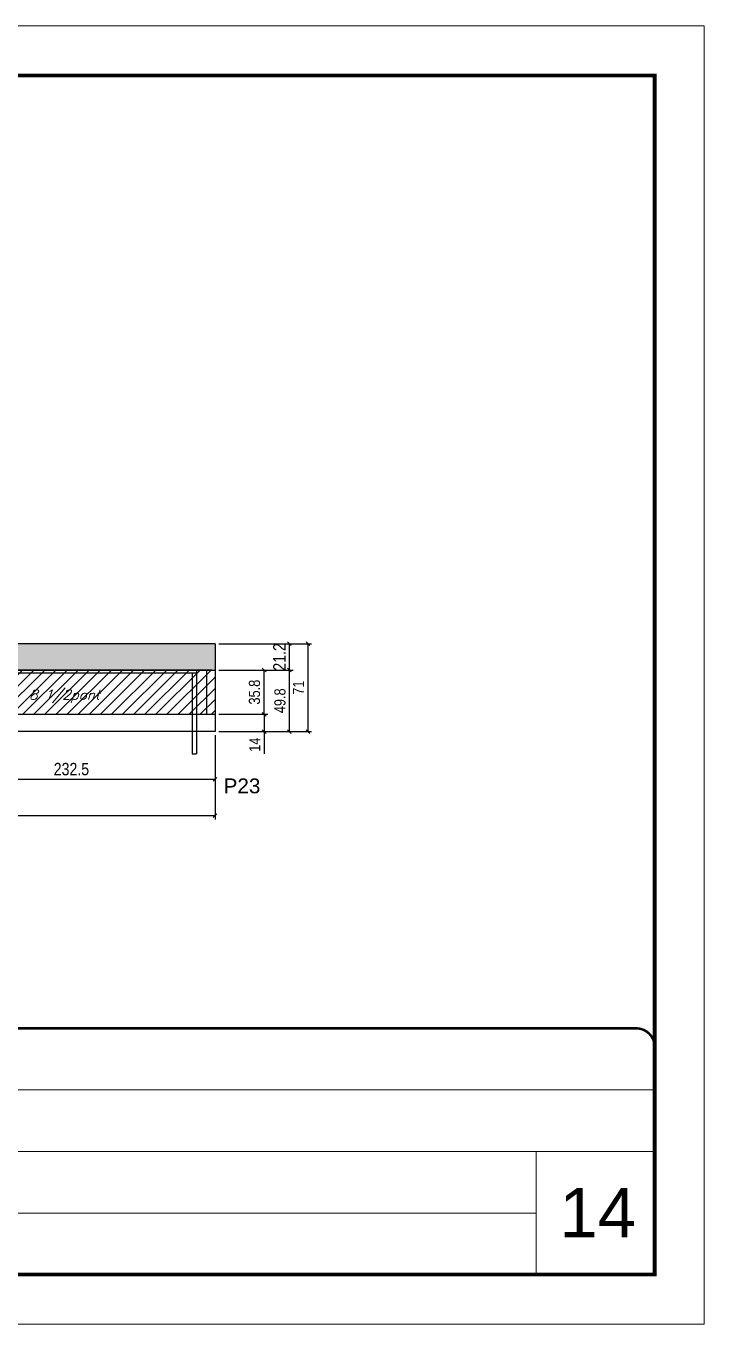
# Model space of a CAD drawing. Extents: x -20960 to -5926, y -2106 to 21915.
# Drawn here: x -9672 to -9123, y 17420 to 18470 of the extents above; entities that cross this region are included whole.
import ezdxf

# ---------------------------------------------------------------- set-up
doc = ezdxf.new("R2010")
doc.units = 0
doc.linetypes.add('CONTINUO', pattern=[0])
doc.linetypes.add('DASHED', pattern=[0.75, 0.5, -0.25])
for name, color, linetype in [('5', 5, 'Continuous'), ('COTA', 241, 'Continuous'), ('Painéis', 200, 'Continuous'), ('Reaproveitamento', 251, 'Continuous'), ('SARR_2.2x7', 40, 'Continuous'), ('SARR_3.5x7', 81, 'Continuous'), ('texto', 7, 'Continuous')]:
    doc.layers.add(name, color=color, linetype=linetype)
for name, color, linetype, lineweight in [('CARIMBO', 255, 'Continuous', 9), ('Folhas', 255, 'Continuous', 9), ('SARRAFO DE PRESSAO', 251, 'DASHED', 9)]:
    doc.layers.add(name, color=color, linetype=linetype, lineweight=lineweight)
doc.styles.add('ARIAL', font='arial.ttf')
doc.styles.add('COTA TECNICA', font='techl___.ttf', dxfattribs={"height": 10})
doc.styles.add('COTA TECNICA-50', font='techl___.ttf', dxfattribs={"height": 9})
doc.styles.add('Romans', font='romans.shx')
doc.styles.get("Standard").update_dxf_attribs({"font": 'arial.ttf'})
doc.dimstyles.new('COTA PAINEL-50', dxfattribs={"dimtxt": 9, "dimasz": 3, "dimexe": 3, "dimexo": 3, "dimgap": 3, "dimtad": 1, "dimdec": 1, "dimzin": 12, "dimdsep": 46, "dimtxsty": 'COTA TECNICA-50', "dimblk1": 'OBLIQUE', "dimblk2": 'OBLIQUE', "dimsah": 1, "dimcen": 0.9, "dimclrd": 4, "dimclre": 4, "dimclrt": 240, "dimadec": 1, "dimazin": 3, "dimtfac": 1, "dimtdec": 1, "dimtmove": 0, "dimatfit": 3, "dimfxl": 1, "dimtolj": 1, "dimtzin": 12, "dimarcsym": 0})
doc.dimstyles.new('PAINEL', dxfattribs={"dimtxt": 10, "dimasz": 3, "dimexe": 3, "dimexo": 3, "dimgap": 3, "dimtad": 1, "dimdec": 1, "dimzin": 12, "dimdsep": 46, "dimtxsty": 'COTA TECNICA', "dimblk1": 'OBLIQUE', "dimblk2": 'OBLIQUE', "dimsah": 1, "dimcen": 0.9, "dimclrd": 4, "dimclre": 4, "dimclrt": 240, "dimadec": 1, "dimazin": 3, "dimtfac": 1, "dimtdec": 1, "dimtmove": 0, "dimatfit": 3, "dimfxl": 1, "dimtolj": 1, "dimtzin": 12, "dimarcsym": 0})

# ---------------------------------------------------------------- blocks, each defined once
blk = doc.blocks.new('9999999999')
at = {"color": 30, "linetype": 'CONTINUO'}
for p, q in [((98564.6, 34379.6), (99584, 34379.6)), ((98564.6, 34329.8), (99488, 34329.8)), ((99584, 34329.8), (99488, 34329.8)), ((99488, 34329.8), (99488, 34230.2)), ((98564.6, 34280), (99488, 34280))]:
    blk.add_line(p, q, dxfattribs=at)
at = {"color": 30, "linetype": 'CONTINUO', "const_width": 2}
blk.add_lwpolyline([(99584, 34230.2), (99584, 34414.4, 0.414214), (99569, 34429.4), (98229, 34429.4, 0.414214), (98214, 34414.4), (98214, 34245.2, 0.414214), (98229, 34230.2), (99584, 34230.2)], format="xyb", dxfattribs=at)
at = {"layer": 'Folhas'}
blk.add_lwpolyline([(98139, 34190.2), (99624, 34190.2), (99624, 35240.2), (98139, 35240.2)], close=True, dxfattribs=at)
at = {"layer": 'Folhas', "color": 30, "const_width": 3}
blk.add_lwpolyline([(98214, 34230.2), (99584, 34230.2), (99584, 35200.2), (98214, 35200.2)], close=True, dxfattribs=at)
blk = doc.blocks.new('_Oblique')
at = {"color": 0, "linetype": 'ByBlock', "lineweight": -2}
blk.add_line((-0.5, -0.5), (0.5, 0.5), dxfattribs=at)
blk = doc.blocks.new('*D215')
at = {"layer": 'COTA', "color": 4, "linetype": 'ByBlock', "lineweight": -2, "transparency": 16777216}
for p, q in [((-9516.3, 17969.9), (-9456.2, 17969.9)), ((-9459.2, 17948.7), (-9459.2, 17969.9)), ((-9516.3, 17948.7), (-9456.2, 17948.7))]:
    blk.add_line(p, q, dxfattribs=at)
at = {"layer": 'Defpoints', "color": 0, "linetype": 'ByBlock', "transparency": 16777216}
for p in [(-9519.3, 17969.9), (-9459.2, 17969.9), (-9519.3, 17948.7)]:
    blk.add_point(p, dxfattribs=at)
at = {"layer": 'COTA', "color": 4, "linetype": 'ByBlock', "lineweight": -2, "transparency": 16777216, "xscale": 3, "yscale": 3, "zscale": 3}
for p, rotation in [((-9459.2, 17969.9), 90), ((-9459.2, 17948.7), 270)]:
    blk.add_blockref('_Oblique', p, dxfattribs=dict(at, rotation=rotation))
at = {"layer": 'COTA', "color": 240, "linetype": 'ByBlock', "transparency": 16777216, "insert": (-9467.3, 17959.3), "char_height": 10, "attachment_point": 5, "rotation": 90, "style": 'COTA TECNICA'}
blk.add_mtext('\\A1;21.2', dxfattribs=at)
blk = doc.blocks.new('*D216')
at = {"layer": 'COTA', "color": 4, "linetype": 'ByBlock', "lineweight": -2, "transparency": 16777216}
for p, q in [((-10474.1, 17895.9), (-10474.1, 17827.9)), ((-9519.3, 17895.9), (-9519.3, 17827.9)), ((-10474.1, 17830.9), (-9519.3, 17830.9))]:
    blk.add_line(p, q, dxfattribs=at)
at = {"layer": 'Defpoints', "color": 0, "linetype": 'ByBlock', "transparency": 16777216}
for p in [(-10474.1, 17898.9), (-9519.3, 17898.9), (-9519.3, 17830.9)]:
    blk.add_point(p, dxfattribs=at)
at = {"layer": 'COTA', "color": 4, "linetype": 'ByBlock', "lineweight": -2, "transparency": 16777216, "xscale": 3, "yscale": 3, "zscale": 3, "rotation": 180}
blk.add_blockref('_Oblique', (-10474.1, 17830.9), dxfattribs=at)
at = {"layer": 'COTA', "color": 4, "linetype": 'ByBlock', "lineweight": -2, "transparency": 16777216, "xscale": 3, "yscale": 3, "zscale": 3}
blk.add_blockref('_Oblique', (-9519.3, 17830.9), dxfattribs=at)
at = {"layer": 'COTA', "color": 240, "linetype": 'ByBlock', "transparency": 16777216, "insert": (-9996.7, 17839.1), "char_height": 10, "attachment_point": 5, "style": 'COTA TECNICA'}
blk.add_mtext('\\A1;954.8', dxfattribs=at)
blk = doc.blocks.new('*D217')
at = {"layer": 'COTA', "color": 4, "lineweight": -2, "ltscale": 25, "transparency": 16777216}
for p, q in [((-9519.3, 17895.9), (-9519.3, 17857.3)), ((-9751.8, 17877.9), (-9751.8, 17857.3)), ((-9751.8, 17860.3), (-9519.3, 17860.3))]:
    blk.add_line(p, q, dxfattribs=at)
at = {"layer": 'Defpoints', "color": 0, "ltscale": 25, "transparency": 16777216}
for p in [(-9519.3, 17898.9), (-9751.8, 17880.9), (-9519.3, 17860.3)]:
    blk.add_point(p, dxfattribs=at)
at = {"layer": 'COTA', "color": 4, "lineweight": -2, "ltscale": 25, "transparency": 16777216, "xscale": 3, "yscale": 3, "zscale": 3, "rotation": 180}
blk.add_blockref('_Oblique', (-9751.8, 17860.3), dxfattribs=at)
at = {"layer": 'COTA', "color": 4, "lineweight": -2, "ltscale": 25, "transparency": 16777216, "xscale": 3, "yscale": 3, "zscale": 3}
blk.add_blockref('_Oblique', (-9519.3, 17860.3), dxfattribs=at)
at = {"layer": 'COTA', "color": 240, "ltscale": 25, "transparency": 16777216, "insert": (-9635.6, 17868.5), "char_height": 10, "attachment_point": 5, "style": 'COTA TECNICA'}
blk.add_mtext('\\A1;232.5', dxfattribs=at)
blk = doc.blocks.new('*D256')
at = {"layer": 'COTA', "color": 4, "lineweight": -2, "ltscale": 25, "transparency": 16777216}
for p, q in [((-9522.3, 17948.7), (-10193.4, 17948.7)), ((-10190.4, 17912.9), (-10190.4, 17948.7)), ((-10227.1, 17912.9), (-10187.4, 17912.9))]:
    blk.add_line(p, q, dxfattribs=at)
at = {"layer": 'Defpoints', "color": 0, "ltscale": 25, "transparency": 16777216}
for p in [(-10190.4, 17948.7), (-9519.3, 17948.7), (-10230.1, 17912.9)]:
    blk.add_point(p, dxfattribs=at)
at = {"layer": 'COTA', "color": 4, "lineweight": -2, "ltscale": 25, "transparency": 16777216, "xscale": 3, "yscale": 3, "zscale": 3}
for p, rotation in [((-10190.4, 17948.7), 90), ((-10190.4, 17912.9), 270)]:
    blk.add_blockref('_Oblique', p, dxfattribs=dict(at, rotation=rotation))
at = {"layer": 'COTA', "color": 240, "ltscale": 25, "transparency": 16777216, "insert": (-10198.7, 17930.8), "char_height": 10, "attachment_point": 5, "rotation": 90, "style": 'COTA TECNICA'}
blk.add_mtext('\\A1;35.8', dxfattribs=at)
blk = doc.blocks.new('*D268')
at = {"layer": 'COTA', "color": 4, "lineweight": -2, "transparency": 16777216}
for p, q in [((-9516.3, 17969.9), (-9441.2, 17969.9)), ((-9444.2, 17969.9), (-9444.2, 17898.9)), ((-9516.3, 17898.9), (-9441.2, 17898.9))]:
    blk.add_line(p, q, dxfattribs=at)
at = {"layer": 'Defpoints', "color": 0, "transparency": 16777216}
for p in [(-9519.3, 17969.9), (-9519.3, 17898.9), (-9444.2, 17898.9)]:
    blk.add_point(p, dxfattribs=at)
at = {"layer": 'COTA', "color": 4, "lineweight": -2, "transparency": 16777216, "xscale": 3, "yscale": 3, "zscale": 3}
for p, rotation in [((-9444.2, 17969.9), 90), ((-9444.2, 17898.9), 270)]:
    blk.add_blockref('_Oblique', p, dxfattribs=dict(at, rotation=rotation))
at = {"layer": 'COTA', "color": 240, "transparency": 16777216, "insert": (-9451.8, 17934.4), "char_height": 9, "attachment_point": 5, "rotation": 90, "style": 'COTA TECNICA-50'}
blk.add_mtext('\\A1;71', dxfattribs=at)
blk = doc.blocks.new('*D269')
at = {"layer": 'COTA', "color": 4, "lineweight": -2, "transparency": 16777216}
for p, q in [((-9516.3, 17912.9), (-9476.6, 17912.9)), ((-9479.6, 17912.9), (-9479.6, 17898.9)), ((-9516.3, 17898.9), (-9476.6, 17898.9)), ((-9479.6, 17898.9), (-9479.6, 17880.8))]:
    blk.add_line(p, q, dxfattribs=at)
at = {"layer": 'Defpoints', "color": 0, "transparency": 16777216}
for p in [(-9519.3, 17912.9), (-9519.3, 17898.9), (-9479.6, 17898.9)]:
    blk.add_point(p, dxfattribs=at)
at = {"layer": 'COTA', "color": 4, "lineweight": -2, "transparency": 16777216, "xscale": 3, "yscale": 3, "zscale": 3}
for p, rotation in [((-9479.6, 17912.9), 90), ((-9479.6, 17898.9), 270)]:
    blk.add_blockref('_Oblique', p, dxfattribs=dict(at, rotation=rotation))
at = {"layer": 'COTA', "color": 240, "transparency": 16777216, "insert": (-9487.2, 17888.3), "char_height": 9, "attachment_point": 5, "rotation": 90, "style": 'COTA TECNICA-50'}
blk.add_mtext('\\A1;14', dxfattribs=at)
blk = doc.blocks.new('*D1225')
at = {"layer": 'COTA', "color": 4, "lineweight": -2, "transparency": 16777216}
for p, q in [((-9516.3, 17948.7), (-9476.6, 17948.7)), ((-9479.6, 17912.9), (-9479.6, 17948.7)), ((-9516.3, 17912.9), (-9476.6, 17912.9))]:
    blk.add_line(p, q, dxfattribs=at)
at = {"layer": 'Defpoints', "color": 0, "transparency": 16777216}
for p in [(-9519.3, 17948.7), (-9479.6, 17948.7), (-9519.3, 17912.9)]:
    blk.add_point(p, dxfattribs=at)
at = {"layer": 'COTA', "color": 4, "lineweight": -2, "transparency": 16777216, "xscale": 3, "yscale": 3, "zscale": 3}
for p, rotation in [((-9479.6, 17948.7), 90), ((-9479.6, 17912.9), 270)]:
    blk.add_blockref('_Oblique', p, dxfattribs=dict(at, rotation=rotation))
at = {"layer": 'COTA', "color": 240, "transparency": 16777216, "insert": (-9487.4, 17930.8), "char_height": 9, "attachment_point": 5, "rotation": 90, "style": 'COTA TECNICA-50'}
blk.add_mtext('\\A1;35.8', dxfattribs=at)
blk = doc.blocks.new('*D1226')
at = {"layer": 'COTA', "color": 4, "lineweight": -2, "transparency": 16777216}
for p, q in [((-9516.3, 17948.7), (-9456.2, 17948.7)), ((-9459.2, 17898.9), (-9459.2, 17948.7)), ((-9516.3, 17898.9), (-9456.2, 17898.9))]:
    blk.add_line(p, q, dxfattribs=at)
at = {"layer": 'Defpoints', "color": 0, "transparency": 16777216}
for p in [(-9519.3, 17948.7), (-9459.2, 17948.7), (-9519.3, 17898.9)]:
    blk.add_point(p, dxfattribs=at)
at = {"layer": 'COTA', "color": 4, "lineweight": -2, "transparency": 16777216, "xscale": 3, "yscale": 3, "zscale": 3}
for p, rotation in [((-9459.2, 17948.7), 90), ((-9459.2, 17898.9), 270)]:
    blk.add_blockref('_Oblique', p, dxfattribs=dict(at, rotation=rotation))
at = {"layer": 'COTA', "color": 240, "transparency": 16777216, "insert": (-9466.8, 17923.8), "char_height": 9, "attachment_point": 5, "rotation": 90, "style": 'COTA TECNICA-50'}
blk.add_mtext('\\A1;49.8', dxfattribs=at)

msp = doc.modelspace()

# ---------------------------------------------------------------- hatches: boundary and pattern name
at = {"layer": 'COTA', "linetype": 'ByBlock'}
h = msp.add_hatch(dxfattribs=at)
h.set_pattern_fill('AR-CONC', color=256, scale=0.03)
h.set_pattern_definition([(50, (-113.312, 1306.3604), (5.4655401, -0.4781726), [0.5715, -6.2865]), (355, (-113.312, 1306.3604), (-1.0573026, 5.7317054), [0.4572, -5.0292175]), (100.451445, (-112.8567, 1306.3205), (4.4082374, 5.2535326), [0.4857003, -5.3427073]), (46.1842, (-113.312, 1307.8844), (8.1323712, -1.2612698), [0.85725, -9.42975]), (96.635558, (-112.6345, 1307.779), (7.122124, 7.4227837), [0.7285507, -8.0140682]), (351.18415, (-113.312, 1307.884), (7.122124, 7.4227837), [0.685799, -7.543792]), (21, (-112.55, 1307.5034), (4.5484317, -3.0679559), [0.5715, -6.2865]), (326, (-112.55, 1307.5034), (1.8540609, 5.525639), [0.4572, -5.0292]), (71.451445, (-112.171, 1307.2477), (6.4024926, 2.457683), [0.4857003, -5.3426981]), (37.5, (-113.3121, 1306.3604), (0.0926581, 2.53665117), [0, -4.96824, 0, -5.1054, 0, -5.04825]), (7.5, (-113.3121, 1306.3604), (2.00458988, 3.00541724), [0, -2.91084, 0, -4.85394, 0, -1.92405]), (327.5, (-115.0114, 1306.3604), (4.06771786, -0.17186232), [0, -1.905, 0, -5.9436, 0, -7.8867]), (317.5, (-115.7734, 1306.3604), (4.44387544, 0.7627947), [0, -2.4765, 0, -3.94716, 0, -5.6007])])
h.paths.add_polyline_path([(-10474.15, 17969.89), (-10474.15, 17948.69), (-9519.35, 17948.69), (-9519.35, 17969.89)])
at = {"layer": 'Reaproveitamento', "linetype": 'ByBlock'}
h = msp.add_hatch(dxfattribs=at)
h.set_pattern_fill('ANSI31', color=256, scale=2)
h.set_pattern_definition([(45, (-152963.896, -14972.749), (-4.49012806, 4.49012806), [])])
h.paths.add_polyline_path([(-9519.35, 17912.89), (-9519.35, 17948.69), (-9995.85, 17948.69), (-9995.85, 17912.89)])

# ---------------------------------------------------------------- linework, layer by layer
at = {"layer": 'COTA', "linetype": 'ByBlock'}
for q in [(-10474.15, 17969.89), (-9519.35, 17948.69)]:
    msp.add_line((-9519.35, 17969.89), q, dxfattribs=at)
at = {"layer": 'Painéis', "linetype": 'ByBlock'}
for p, q in [((-10474.15, 17948.69), (-9519.35, 17948.69)), ((-9519.35, 17948.69), (-9519.35, 17898.89)), ((-9995.85, 17912.89), (-9519.35, 17912.89)), ((-9519.35, 17898.89), (-10474.15, 17898.89))]:
    msp.add_line(p, q, dxfattribs=at)
at = {"layer": 'SARR_2.2x7', "linetype": 'Continuous', "ltscale": 50}
for p, q in [((-9751.85, 17946.49), (-9534.35, 17946.49)), ((-9526.35, 17948.69), (-9526.35, 17912.89))]:
    msp.add_line(p, q, dxfattribs=at)
at = {"layer": 'SARR_3.5x7'}
for p, q in [((-9537.85, 17946.49), (-9537.85, 17880.89)), ((-9534.35, 17948.69), (-9534.35, 17880.89)), ((-9537.85, 17880.89), (-9534.35, 17880.89))]:
    msp.add_line(p, q, dxfattribs=at)

# ---------------------------------------------------------------- block references
at = {"layer": 'SARRAFO DE PRESSAO', "color": 6, "linetype": 'ByBlock'}
msp.add_blockref('9999999999', (-108747.48, -16770.54), dxfattribs=at)

# ---------------------------------------------------------------- texts
at = {"layer": '5', "linetype": 'Continuous'}
msp.add_text('P23', height=12, rotation=0.00004, dxfattribs=at).set_placement((-9512.46, 17848.98))
at = {"layer": 'CARIMBO', "style": 'ARIAL'}
msp.add_text('14', height=40, dxfattribs=at).set_placement((-9240.64, 17489.81))
at = {"layer": 'texto', "color": 2, "insert": (-9641.29, 17927.43), "char_height": 8, "attachment_point": 5, "style": 'Romans'}
msp.add_mtext('{\\Q19;\\C256;8 1/2pont}', dxfattribs=at)

# ---------------------------------------------------------------- dimensions: what is measured, and where the dimension line sits
at = {"layer": 'COTA', "linetype": 'ByBlock'}
dim = msp.add_linear_dim(base=(-9459.2, 17969.89), p1=(-9519.35, 17948.69), p2=(-9519.35, 17969.89), angle=90, dimstyle='PAINEL', dxfattribs=at)
dim.commit()
dim.dimension.update_dxf_attribs({"geometry": '*D215', "text_midpoint": (-9459.2, 17959.29), "dimtype": 160})
at = {"layer": 'COTA'}
for base, p1, p2, picture, middle in [((-9444.2, 17898.89), (-9519.35, 17969.89), (-9519.35, 17898.89), '*D268', (-9451.77, 17934.39)), ((-9479.64, 17948.69), (-9519.35, 17912.89), (-9519.35, 17948.69), '*D1225', (-9487.36, 17930.79)), ((-9459.2, 17948.69), (-9519.35, 17898.89), (-9519.35, 17948.69), '*D1226', (-9466.8, 17923.79)), ((-9479.64, 17898.89), (-9519.35, 17912.89), (-9519.35, 17898.89), '*D269', (-9487.21, 17888.33))]:
    dim = msp.add_linear_dim(base=base, p1=p1, p2=p2, angle=90, dimstyle='COTA PAINEL-50', dxfattribs=at)
    dim.commit()
    dim.dimension.update_dxf_attribs({"geometry": picture, "text_midpoint": middle})
at = {"layer": 'COTA', "ltscale": 25}
dim = msp.add_linear_dim(base=(-10190.44, 17948.69), p1=(-10230.15, 17912.89), p2=(-9519.35, 17948.69), angle=90, dimstyle='PAINEL', override={"dimtmove": 1}, dxfattribs=at)
dim.commit()
dim.dimension.update_dxf_attribs({"geometry": '*D256', "text_midpoint": (-10198.68, 17930.79)})
at = {"layer": 'COTA', "linetype": 'ByBlock'}
dim = msp.add_linear_dim(base=(-9519.35, 17830.94), p1=(-10474.15, 17898.89), p2=(-9519.35, 17898.89), dimstyle='PAINEL', dxfattribs=at)
dim.commit()
dim.dimension.update_dxf_attribs({"geometry": '*D216', "text_midpoint": (-9996.75, 17839.08)})
at = {"layer": 'COTA', "ltscale": 25}
dim = msp.add_linear_dim(base=(-9519.35, 17860.28), p1=(-9751.85, 17880.89), p2=(-9519.35, 17898.89), dimstyle='PAINEL', dxfattribs=at)
dim.commit()
dim.dimension.update_dxf_attribs({"geometry": '*D217', "text_midpoint": (-9635.6, 17868.5)})

doc.saveas('drawing.dxf')
